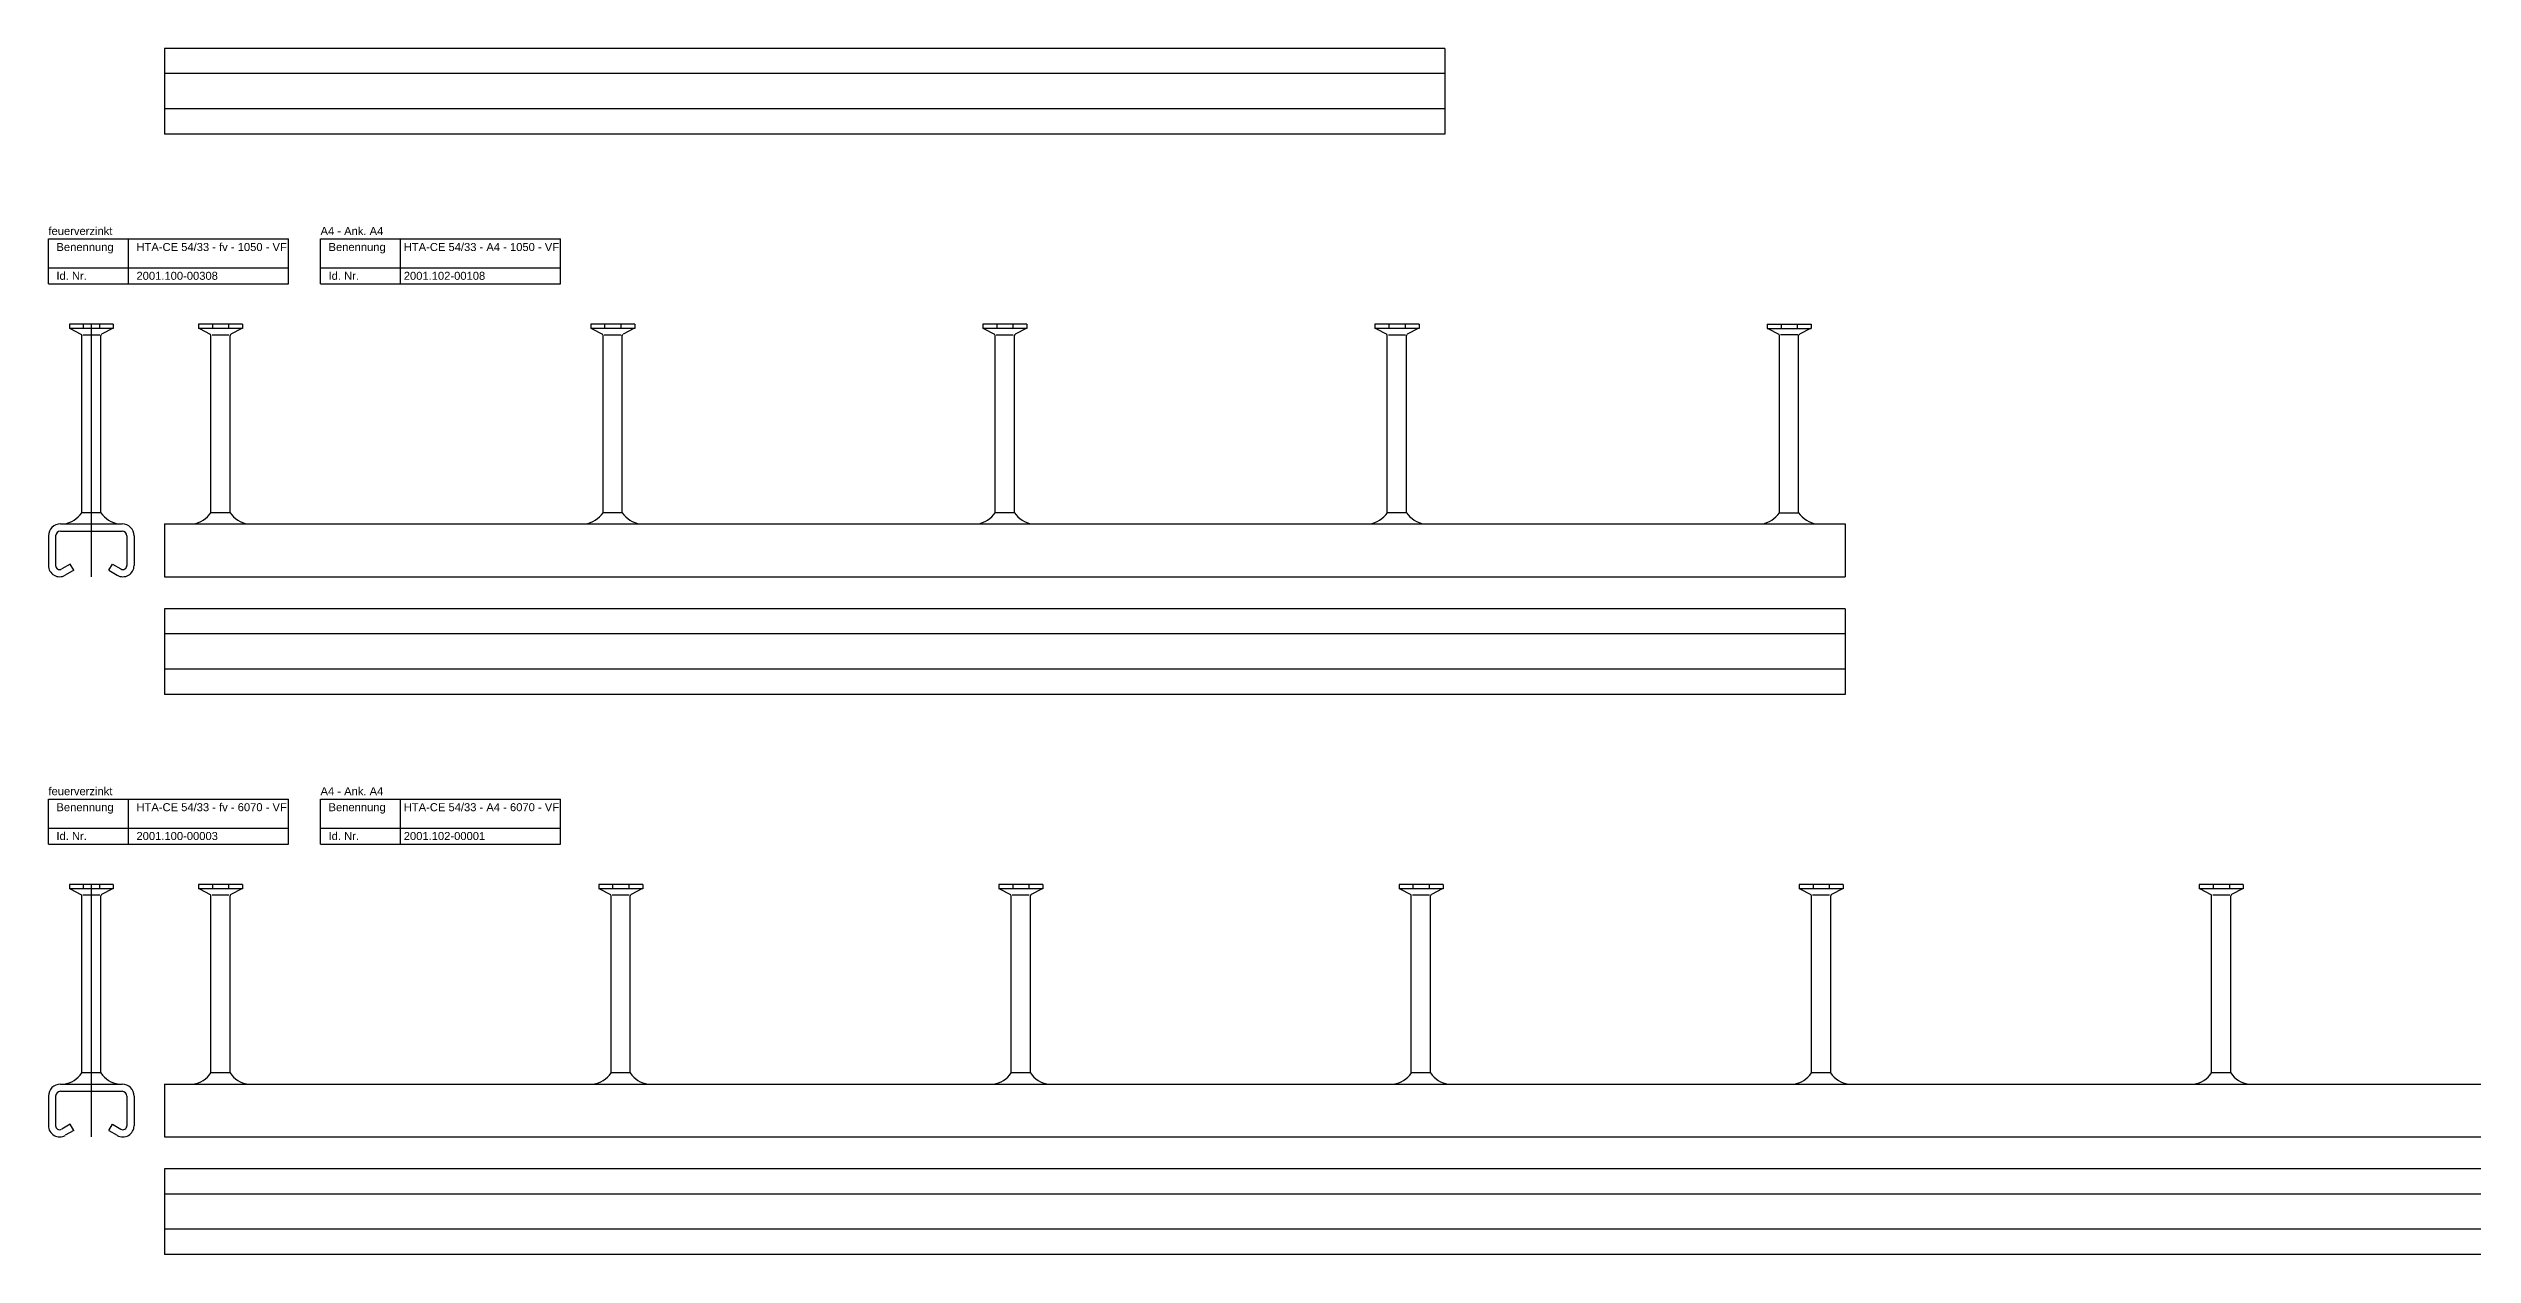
# Model space of a CAD drawing. Header units: inches. Extents: x 10 to 6153, y 9 to 3451.
# Drawn here: x 10 to 1525, y 9 to 762 of the extents above; entities that cross this region are included whole.
import ezdxf

# ---------------------------------------------------------------- set-up
doc = ezdxf.new("R2010")
doc.units = ezdxf.units.IN
doc.header["$MEASUREMENT"] = 0
doc.linetypes.add('MITTE2', pattern=[28.575, 19.05, -3.175, 3.175, -3.175])
doc.layers.add('Halfen', color=2, linetype='Continuous')
doc.styles.add('ARIAL50', font='arial.ttf', dxfattribs={"height": 5})

msp = doc.modelspace()

# ---------------------------------------------------------------- linework, layer by layer
at = {"layer": 'Halfen'}
for p, q in [((882.8, 762.3), (82.8, 762.3)), ((82.8, 762.3), (82.8, 708.8)), ((882.8, 762.3), (882.8, 708.8)), ((882.8, 746.6), (82.8, 746.6)), ((882.8, 724.6), (82.8, 724.6)), ((882.8, 708.8), (82.8, 708.8)), ((10.3, 643.3), (160.3, 643.3)), ((10.3, 615.3), (10.3, 643.3)), ((60.3, 615.3), (60.3, 643.3)), ((160.3, 615.3), (160.3, 643.3)), ((180.3, 643.3), (330.3, 643.3)), ((180.3, 615.3), (180.3, 643.3)), ((230.3, 615.3), (230.3, 643.3)), ((330.3, 615.3), (330.3, 643.3)), ((10.3, 625.3), (160.3, 625.3)), ((180.3, 625.3), (330.3, 625.3)), ((10.3, 615.3), (160.3, 615.3)), ((180.3, 615.3), (330.3, 615.3)), ((50.8, 590), (23.4, 590)), ((23.4, 590), (23.4, 587.3)), ((50.8, 587.3), (23.4, 587.3)), ((23.8, 587.3), (30.6, 583.8)), ((31.1, 472.3), (31.1, 583)), ((31.7, 583.5), (42.4, 583.5)), ((32, 590), (32, 587.3)), ((42.2, 590), (42.2, 587.3)), ((43.1, 472.3), (43.1, 583)), ((50.3, 587.3), (43.5, 583.8)), ((50.8, 590), (50.8, 587.3)), ((131.6, 590), (104.1, 590)), ((104.1, 590), (104.1, 587.3)), ((131.6, 587.3), (104.1, 587.3)), ((104.6, 587.3), (111.4, 583.8)), ((111.8, 472.3), (111.8, 583)), ((112.5, 583.5), (123.1, 583.5)), ((112.8, 590), (112.8, 587.3)), ((122.9, 590), (122.9, 587.3)), ((123.8, 472.3), (123.8, 583)), ((131.1, 587.3), (124.3, 583.8)), ((131.6, 590), (131.6, 587.3)), ((376.6, 590), (349.1, 590)), ((349.1, 590), (349.1, 587.3)), ((376.6, 587.3), (349.1, 587.3)), ((349.6, 587.3), (356.4, 583.8)), ((356.8, 472.3), (356.8, 583)), ((357.5, 583.5), (368.1, 583.5)), ((357.8, 590), (357.8, 587.3)), ((367.9, 590), (367.9, 587.3)), ((368.8, 472.3), (368.8, 583)), ((376.1, 587.3), (369.3, 583.8)), ((376.6, 590), (376.6, 587.3)), ((621.6, 590), (594.1, 590)), ((594.1, 590), (594.1, 587.3)), ((621.6, 587.3), (594.1, 587.3)), ((594.6, 587.3), (601.4, 583.8)), ((601.8, 472.3), (601.8, 583)), ((602.5, 583.5), (613.1, 583.5)), ((602.8, 590), (602.8, 587.3)), ((612.9, 590), (612.9, 587.3)), ((613.8, 472.3), (613.8, 583)), ((621.1, 587.3), (614.3, 583.8)), ((621.6, 590), (621.6, 587.3)), ((866.6, 590), (839.1, 590)), ((839.1, 590), (839.1, 587.3)), ((866.6, 587.3), (839.1, 587.3)), ((839.6, 587.3), (846.4, 583.8)), ((846.8, 472.3), (846.8, 583)), ((847.5, 583.5), (858.1, 583.5)), ((847.8, 590), (847.8, 587.3)), ((857.9, 590), (857.9, 587.3)), ((858.8, 472.3), (858.8, 583)), ((866.1, 587.3), (859.3, 583.8)), ((866.6, 590), (866.6, 587.3)), ((1084.1, 590), (1111.6, 590)), ((1084.1, 590), (1084.1, 587.3)), ((1084.1, 587.3), (1111.6, 587.3)), ((1084.6, 587.3), (1091.4, 583.8)), ((1091.8, 472.3), (1091.8, 583)), ((1103.2, 583.5), (1092.5, 583.5)), ((1092.8, 590), (1092.8, 587.3)), ((1102.9, 590), (1102.9, 587.3)), ((1103.8, 472.3), (1103.8, 583)), ((1111.1, 587.3), (1104.3, 583.8)), ((1111.6, 590), (1111.6, 587.3)), ((43.1, 472.3), (31.1, 472.3)), ((123.8, 472.3), (111.8, 472.3)), ((368.8, 472.3), (356.8, 472.3)), ((613.8, 472.3), (601.8, 472.3)), ((858.8, 472.3), (846.8, 472.3)), ((1091.8, 472.3), (1103.8, 472.3)), ((10.3, 457.8), (10.3, 439.3)), ((14.8, 457.8), (14.8, 439.3)), ((17.8, 465.3), (56.3, 465.3)), ((17.8, 460.8), (56.3, 460.8)), ((59.3, 457.8), (59.3, 439.3)), ((63.8, 457.8), (63.8, 439.3)), ((82.8, 465.3), (1132.8, 465.3)), ((82.8, 465.3), (82.8, 432.3)), ((1132.8, 465.3), (1132.8, 432.3)), ((23.9, 440.2), (18.6, 437.2)), ((26.1, 436.3), (23.9, 440.2)), ((48, 436.3), (50.3, 440.2)), ((50.3, 440.2), (55.6, 437.2)), ((26.1, 436.3), (20.8, 433.3)), ((48, 436.3), (53.3, 433.3)), ((82.8, 432.3), (1132.8, 432.3)), ((1132.8, 412.3), (82.8, 412.3)), ((82.8, 412.3), (82.8, 358.8)), ((1132.8, 412.3), (1132.8, 358.8)), ((1132.8, 396.6), (82.8, 396.6)), ((1132.8, 374.6), (82.8, 374.6)), ((1132.8, 358.8), (82.8, 358.8)), ((10.3, 293.3), (160.3, 293.3)), ((10.3, 265.3), (10.3, 293.3)), ((60.3, 265.3), (60.3, 293.3)), ((160.3, 265.3), (160.3, 293.3)), ((180.3, 293.3), (330.3, 293.3)), ((180.3, 265.3), (180.3, 293.3)), ((230.3, 265.3), (230.3, 293.3)), ((330.3, 265.3), (330.3, 293.3)), ((10.3, 275.3), (160.3, 275.3)), ((180.3, 275.3), (330.3, 275.3)), ((10.3, 265.3), (160.3, 265.3)), ((180.3, 265.3), (330.3, 265.3)), ((50.8, 240), (23.4, 240)), ((23.4, 240), (23.4, 237.3)), ((50.8, 237.3), (23.4, 237.3)), ((23.8, 237.3), (30.6, 233.8)), ((31.1, 122.3), (31.1, 233)), ((31.7, 233.5), (42.4, 233.5)), ((32, 240), (32, 237.3)), ((42.2, 240), (42.2, 237.3)), ((43.1, 122.3), (43.1, 233)), ((50.3, 237.3), (43.5, 233.8)), ((50.8, 240), (50.8, 237.3)), ((131.6, 240), (104.1, 240)), ((104.1, 240), (104.1, 237.3)), ((131.6, 237.3), (104.1, 237.3)), ((104.6, 237.3), (111.4, 233.8)), ((111.8, 122.3), (111.8, 233)), ((112.5, 233.5), (123.1, 233.5)), ((112.8, 240), (112.8, 237.3)), ((122.9, 240), (122.9, 237.3)), ((123.8, 122.3), (123.8, 233)), ((131.1, 237.3), (124.3, 233.8)), ((131.6, 240), (131.6, 237.3)), ((381.6, 240), (354.1, 240)), ((354.1, 240), (354.1, 237.3)), ((381.6, 237.3), (354.1, 237.3)), ((354.6, 237.3), (361.4, 233.8)), ((361.8, 122.3), (361.8, 233)), ((362.5, 233.5), (373.1, 233.5)), ((362.8, 240), (362.8, 237.3)), ((372.9, 240), (372.9, 237.3)), ((373.8, 122.3), (373.8, 233)), ((381.1, 237.3), (374.3, 233.8)), ((381.6, 240), (381.6, 237.3)), ((631.6, 240), (604.1, 240)), ((604.1, 240), (604.1, 237.3)), ((631.6, 237.3), (604.1, 237.3)), ((604.6, 237.3), (611.4, 233.8)), ((611.8, 122.3), (611.8, 233)), ((612.5, 233.5), (623.1, 233.5)), ((612.8, 240), (612.8, 237.3)), ((622.9, 240), (622.9, 237.3)), ((623.8, 122.3), (623.8, 233)), ((631.1, 237.3), (624.3, 233.8)), ((631.6, 240), (631.6, 237.3)), ((881.6, 240), (854.1, 240)), ((854.1, 240), (854.1, 237.3)), ((881.6, 237.3), (854.1, 237.3)), ((854.6, 237.3), (861.4, 233.8)), ((861.8, 122.3), (861.8, 233)), ((862.5, 233.5), (873.1, 233.5)), ((862.8, 240), (862.8, 237.3)), ((872.9, 240), (872.9, 237.3)), ((873.8, 122.3), (873.8, 233)), ((881.1, 237.3), (874.3, 233.8)), ((881.6, 240), (881.6, 237.3)), ((1131.6, 240), (1104.1, 240)), ((1104.1, 240), (1104.1, 237.3)), ((1131.6, 237.3), (1104.1, 237.3)), ((1104.6, 237.3), (1111.4, 233.8)), ((1111.8, 122.3), (1111.8, 233)), ((1112.5, 233.5), (1123.1, 233.5)), ((1112.8, 240), (1112.8, 237.3)), ((1122.9, 240), (1122.9, 237.3)), ((1123.8, 122.3), (1123.8, 233)), ((1131.1, 237.3), (1124.3, 233.8)), ((1131.6, 240), (1131.6, 237.3)), ((1381.6, 240), (1354.1, 240)), ((1354.1, 240), (1354.1, 237.3)), ((1381.6, 237.3), (1354.1, 237.3)), ((1354.6, 237.3), (1361.4, 233.8)), ((1361.8, 122.3), (1361.8, 233)), ((1362.5, 233.5), (1373.1, 233.5)), ((1362.8, 240), (1362.8, 237.3)), ((1372.9, 240), (1372.9, 237.3)), ((1373.8, 122.3), (1373.8, 233)), ((1381.1, 237.3), (1374.3, 233.8)), ((1381.6, 240), (1381.6, 237.3)), ((43.1, 122.3), (31.1, 122.3)), ((123.8, 122.3), (111.8, 122.3)), ((373.8, 122.3), (361.8, 122.3)), ((623.8, 122.3), (611.8, 122.3)), ((873.8, 122.3), (861.8, 122.3)), ((1123.8, 122.3), (1111.8, 122.3)), ((1373.8, 122.3), (1361.8, 122.3)), ((10.3, 107.8), (10.3, 89.3)), ((14.8, 107.8), (14.8, 89.3)), ((17.8, 115.3), (56.3, 115.3)), ((17.8, 110.8), (56.3, 110.8)), ((59.3, 107.8), (59.3, 89.3)), ((63.8, 107.8), (63.8, 89.3)), ((82.8, 115.3), (6152.8, 115.3)), ((82.8, 115.3), (82.8, 82.3)), ((23.9, 90.2), (18.6, 87.2)), ((26.1, 86.3), (20.8, 83.3)), ((26.1, 86.3), (23.9, 90.2)), ((48, 86.3), (50.3, 90.2)), ((48, 86.3), (53.3, 83.3)), ((50.3, 90.2), (55.6, 87.2)), ((82.8, 82.3), (6152.8, 82.3)), ((6152.8, 62.3), (82.8, 62.3)), ((82.8, 62.3), (82.8, 8.8)), ((6152.8, 46.6), (82.8, 46.6)), ((6152.8, 24.6), (82.8, 24.6)), ((6152.8, 8.8), (82.8, 8.8))]:
    msp.add_line(p, q, dxfattribs=at)
at = {"layer": 'Halfen', "color": 1, "linetype": 'MITTE2', "ltscale": 10}
for p, q in [((37.1, 590), (37.1, 432.3)), ((37.1, 240), (37.1, 82.3))]:
    msp.add_line(p, q, dxfattribs=at)
at = {"layer": 'Halfen'}
for centre, radius, start, end in [((30.3, 583), 0.8, 0, 62.3005), ((43.9, 583), 0.8, 117.6995, 180), ((111, 583), 0.8, 0, 62.3005), ((124.6, 583), 0.8, 117.6995, 180), ((356, 583), 0.8, 0, 62.3005), ((369.6, 583), 0.8, 117.6995, 180), ((601, 583), 0.8, 0, 62.3005), ((614.6, 583), 0.8, 117.6995, 180), ((846, 583), 0.8, 0, 62.3005), ((859.6, 583), 0.8, 117.6995, 180), ((1091, 583), 0.8, 0, 62.3005), ((1104.6, 583), 0.8, 117.6995, 180), ((17.6, 481.4), 16.3, 278.3975, 325.9993), ((56.6, 481.4), 16.3, 214.0007, 261.6025), ((98.3, 481.4), 16.3, 278.3975, 325.9993), ((137.3, 481.4), 16.3, 214.0007, 261.6025), ((343.3, 481.4), 16.3, 278.3975, 325.9993), ((382.3, 481.4), 16.3, 214.0007, 261.6025), ((588.3, 481.4), 16.3, 278.3975, 325.9993), ((627.3, 481.4), 16.3, 214.0007, 261.6025), ((833.3, 481.4), 16.3, 278.3975, 325.9993), ((872.3, 481.4), 16.3, 214.0007, 261.6025), ((1078.3, 481.4), 16.3, 278.3975, 325.9993), ((1117.3, 481.4), 16.3, 214.0007, 261.6025), ((17.8, 457.8), 7.5, 90, 180), ((17.8, 457.8), 3, 90, 180), ((56.3, 457.8), 7.5, 0, 90), ((56.3, 457.8), 3, 0, 90), ((17.3, 439.3), 7, 180, 300), ((17.3, 439.3), 2.5, 180, 300), ((56.8, 439.3), 7, 240, 0), ((56.8, 439.3), 2.5, 240, 0), ((30.3, 233), 0.8, 0, 62.3005), ((43.9, 233), 0.8, 117.6995, 180), ((111, 233), 0.8, 0, 62.3005), ((124.6, 233), 0.8, 117.6995, 180), ((361, 233), 0.8, 0, 62.3005), ((374.6, 233), 0.8, 117.6995, 180), ((611, 233), 0.8, 0, 62.3005), ((624.6, 233), 0.8, 117.6995, 180), ((861, 233), 0.8, 0, 62.3005), ((874.6, 233), 0.8, 117.6995, 180), ((1111, 233), 0.8, 0, 62.3005), ((1124.6, 233), 0.8, 117.6995, 180), ((1361, 233), 0.8, 0, 62.3005), ((1374.6, 233), 0.8, 117.6995, 180), ((17.6, 131.4), 16.3, 278.3975, 325.9993), ((56.6, 131.4), 16.3, 214.0007, 261.6025), ((98.3, 131.4), 16.3, 278.3975, 325.9993), ((137.3, 131.4), 16.3, 214.0007, 261.6025), ((348.3, 131.4), 16.3, 278.3975, 325.9993), ((387.3, 131.4), 16.3, 214.0007, 261.6025), ((598.3, 131.4), 16.3, 278.3975, 325.9993), ((637.3, 131.4), 16.3, 214.0007, 261.6025), ((848.3, 131.4), 16.3, 278.3975, 325.9993), ((887.3, 131.4), 16.3, 214.0007, 261.6025), ((1098.3, 131.4), 16.3, 278.3975, 325.9993), ((1137.3, 131.4), 16.3, 214.0007, 261.6025), ((1348.3, 131.4), 16.3, 278.3975, 325.9993), ((1387.3, 131.4), 16.3, 214.0007, 261.6025), ((17.8, 107.8), 7.5, 90, 180), ((17.8, 107.8), 3, 90, 180), ((56.3, 107.8), 7.5, 0, 90), ((56.3, 107.8), 3, 0, 90), ((17.3, 89.3), 7, 180, 300), ((17.3, 89.3), 2.5, 180, 300), ((56.8, 89.3), 7, 240, 0), ((56.8, 89.3), 2.5, 240, 0)]:
    msp.add_arc(centre, radius, start, end, dxfattribs=at)

# ---------------------------------------------------------------- texts
at = {"layer": 'Halfen', "style": 'ARIAL50'}
for s, p in [('feuerverzinkt', (10.3, 645.8)), ('Benennung', (15.3, 635.8)), ('HTA-CE 54/33 - fv - 1050 - VF', (65.3, 635.8)), ('A4 - Ank. A4', (180.3, 645.8)), ('Benennung', (185.3, 635.8)), ('HTA-CE 54/33 - A4 - 1050 - VF', (232.3, 635.8)), ('Id. Nr.', (15.3, 617.8)), ('2001.100-00308', (65.3, 617.8)), ('Id. Nr.', (185.3, 617.8)), ('2001.102-00108', (232.3, 617.8)), ('feuerverzinkt', (10.3, 295.8)), ('Benennung', (15.3, 285.8)), ('HTA-CE 54/33 - fv - 6070 - VF', (65.3, 285.8)), ('A4 - Ank. A4', (180.3, 295.8)), ('Benennung', (185.3, 285.8)), ('HTA-CE 54/33 - A4 - 6070 - VF', (232.3, 285.8)), ('Id. Nr.', (15.3, 267.8)), ('2001.100-00003', (65.3, 267.8)), ('Id. Nr.', (185.3, 267.8)), ('2001.102-00001', (232.3, 267.8))]:
    msp.add_text(s, height=5, dxfattribs=at).set_placement(p)

doc.saveas('drawing.dxf')
